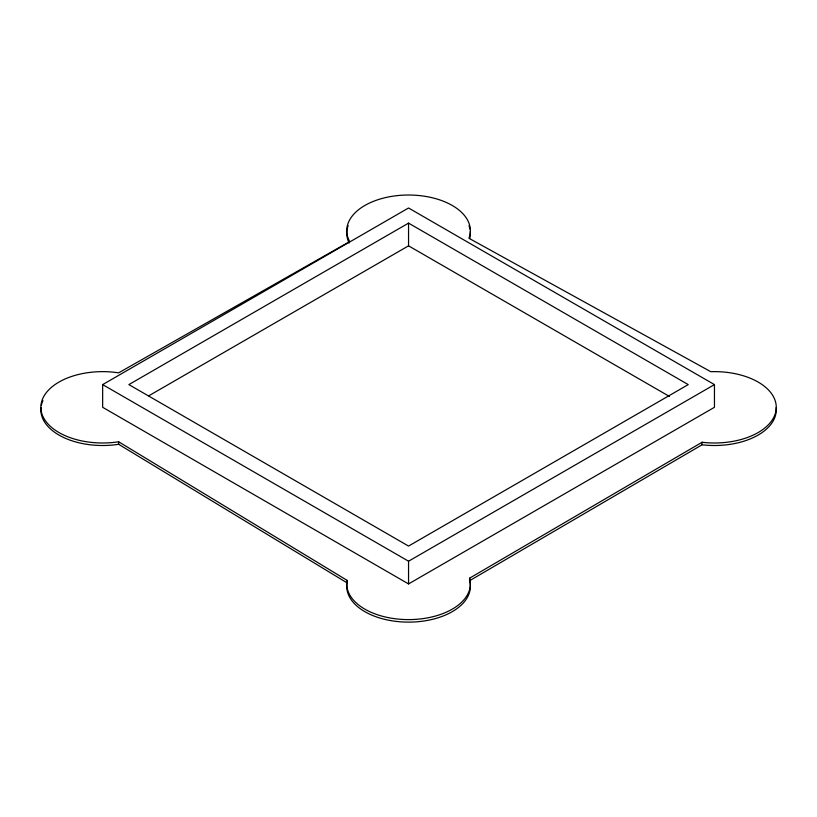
<?xml version="1.0" encoding="UTF-8"?>
<svg xmlns="http://www.w3.org/2000/svg" width="817" height="817" viewBox="0 0 817 817"><rect width="100%" height="100%" fill="white"/><g stroke="black" fill="none" stroke-linecap="round" stroke-linejoin="round"><path stroke-width="1.23" d="M469.561 578.191L702.058 442.263A61.806 35.682 0 0 0 776.109 409.848A61.806 35.682 0 0 0 710.77 371.694L468.948 238.278A61.806 35.682 0 0 0 405.61 195.059A61.806 35.682 0 0 0 349.686 241.566L118.649 372.848A61.806 35.682 0 0 0 40.85 407.305A61.806 35.682 0 0 0 118.649 441.772L347.062 580.336A61.806 35.682 0 0 0 410.42 619.582A61.806 35.682 0 0 0 469.561 578.191L469.561 580.724A61.806 35.682 0 0 1 410.42 622.105A61.806 35.682 0 0 1 347.062 582.858L118.649 444.295A61.806 35.682 0 0 1 40.983 407.509M469.561 580.724L702.058 444.785A61.806 35.682 0 0 0 776.15 407.703M102.656 384.603L408.551 207.988L714.456 384.603L714.456 407.305L408.551 583.92L102.656 407.305L102.656 384.603L408.551 561.218L714.456 384.603M408.551 223.123L128.872 384.603L408.551 546.073L688.241 384.603L408.551 223.123L408.551 245.835L669.45 396.459M148.765 395.816L408.551 245.835M702.058 442.263L702.058 444.785M408.551 561.218L408.551 583.92M347.062 580.336L347.062 582.858M118.649 441.772L118.649 444.295M41.381 405.171A61.806 35.682 0 0 1 42.954 400.596M349.114 242.976A61.806 35.682 0 0 1 348.165 225.635M468.978 225.727A61.806 35.682 0 0 1 469.959 229.199M470.286 231.517A61.806 35.682 0 0 1 469.673 238.513"/></g></svg>
